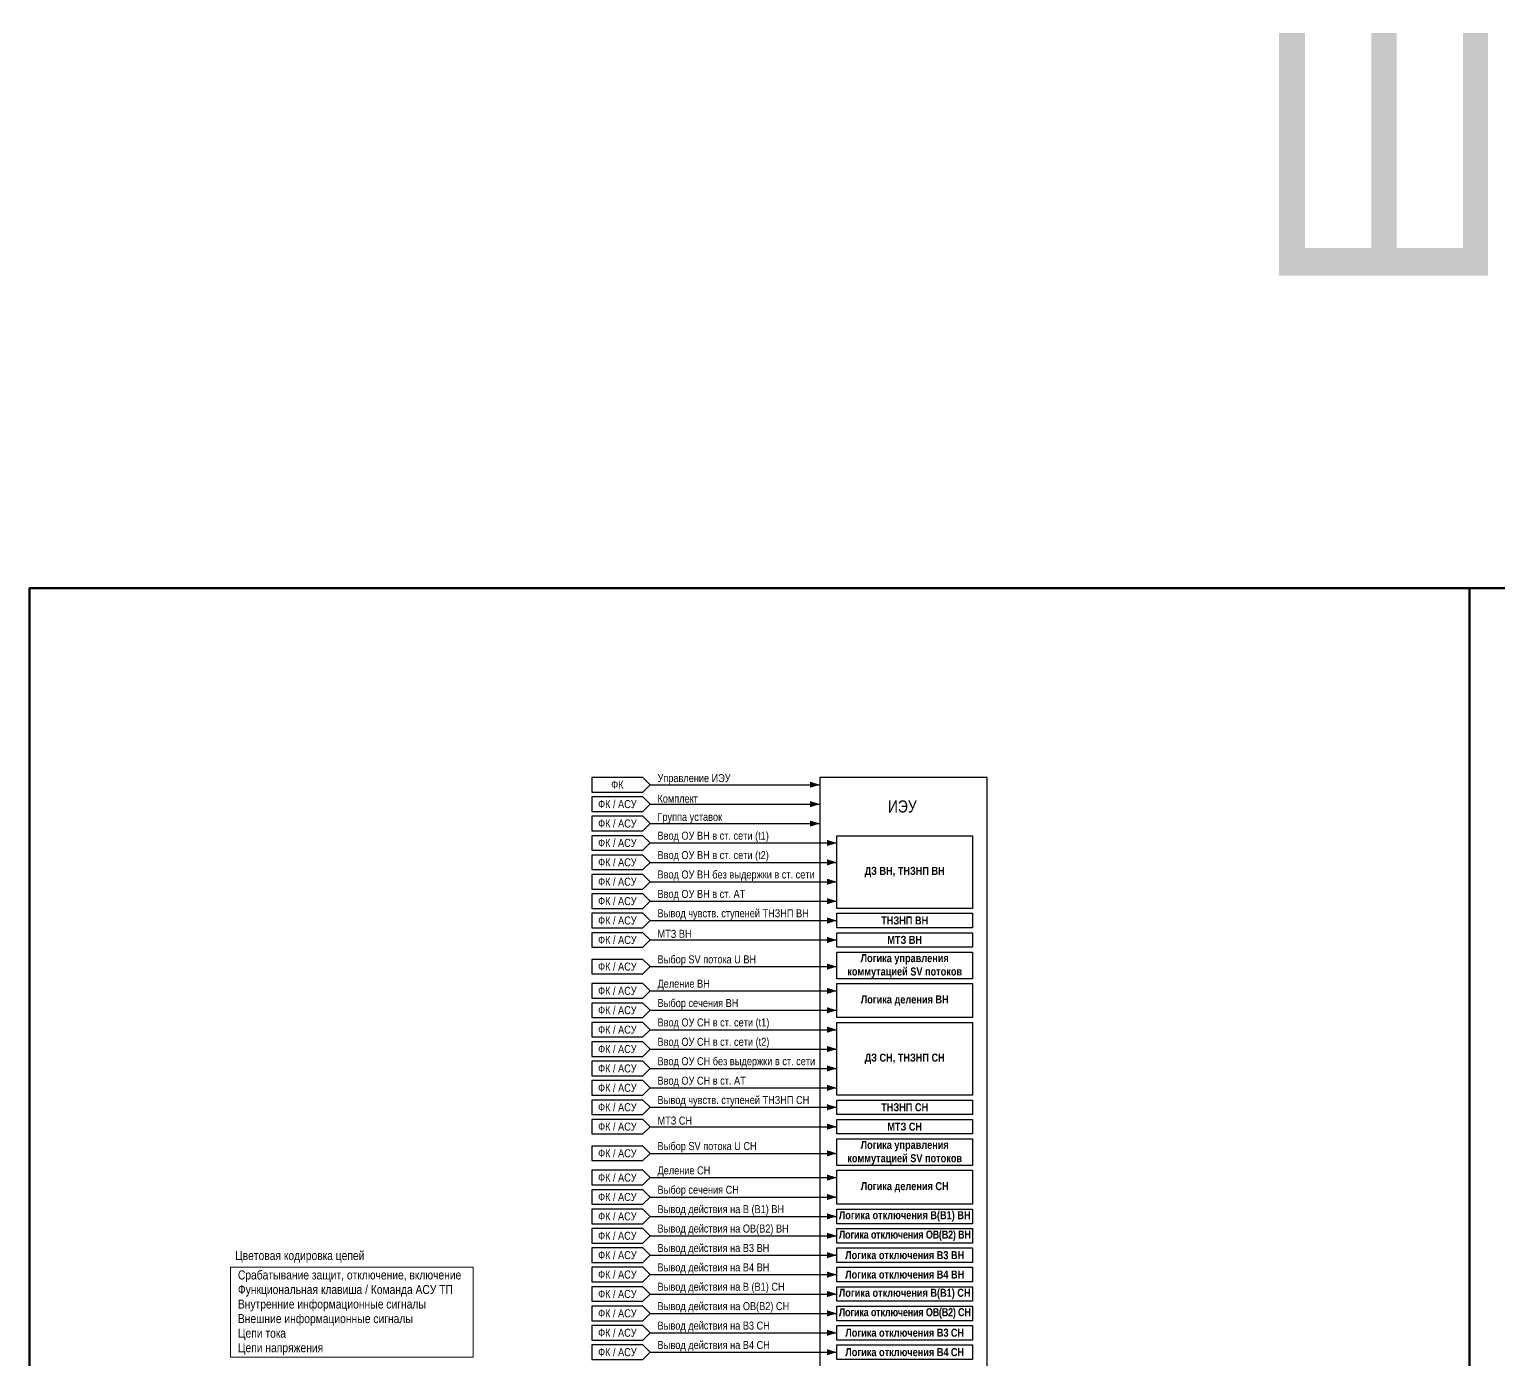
# Model space of a CAD drawing. Header units: millimetres. Extents: x 25558 to 49929, y 1902 to 19390.
# Drawn here: x 45750 to 46356, y 15043 to 15591 of the extents above; entities that cross this region are included whole.
import ezdxf
from ezdxf.enums import TextEntityAlignment as Align

# ---------------------------------------------------------------- set-up
doc = ezdxf.new("R2010")
doc.units = ezdxf.units.MM
for name, color, linetype, lineweight in [('Основная', 7, 'Continuous', 30), ('Отключение_включение', 1, 'Continuous', 30), ('Тонкая', 7, 'Continuous', 5), ('Цепи внешние', 84, 'Continuous', 30), ('Цепи внутренние', 5, 'Continuous', 30), ('Цепи ТН', 200, 'Continuous', 30), ('Цепи ТТ', 23, 'Continuous', 30), ('Цепь - ФК и АСУ', 132, 'Continuous', 30)]:
    doc.layers.add(name, color=color, linetype=linetype, lineweight=lineweight)
doc.styles.add('Narrow', font='ARIALN.TTF')

msp = doc.modelspace()

# ---------------------------------------------------------------- linework, layer by layer
at = {"layer": 'Основная', "ltscale": 0.3}
msp.add_lwpolyline([(46076, 14960), (46145, 14960), (46145, 15283), (46076, 15283)], close=True, dxfattribs=at)
at = {"layer": 'Основная'}
for points in [[(46083, 15259), (46139, 15259), (46139, 15229), (46083, 15229)], [(46083, 15227), (46139, 15227), (46139, 15221), (46083, 15221)], [(46083, 15219), (46139, 15219), (46139, 15213), (46083, 15213)], [(46083, 15211), (46139, 15211), (46139, 15200), (46083, 15200)], [(46083, 15198), (46139, 15198), (46139, 15184), (46083, 15184)], [(46083, 15182), (46139, 15182), (46139, 15152), (46083, 15152)], [(46083, 15150), (46139, 15150), (46139, 15144), (46083, 15144)], [(46083, 15142), (46139, 15142), (46139, 15136), (46083, 15136)], [(46083, 15134), (46139, 15134), (46139, 15123), (46083, 15123)], [(46083, 15121), (46139, 15121), (46139, 15107), (46083, 15107)], [(46083, 15105), (46139, 15105), (46139, 15099), (46083, 15099)], [(46083, 15097), (46139, 15097), (46139, 15091), (46083, 15091)], [(46083, 15089), (46139, 15089), (46139, 15083), (46083, 15083)], [(46083, 15081), (46139, 15081), (46139, 15075), (46083, 15075)], [(46083, 15073), (46139, 15073), (46139, 15067), (46083, 15067)], [(46083, 15065), (46139, 15065), (46139, 15059), (46083, 15059)], [(46083, 15057), (46139, 15057), (46139, 15051), (46083, 15051)], [(46083, 15049), (46139, 15049), (46139, 15043), (46083, 15043)]]:
    msp.add_lwpolyline(points, close=True, dxfattribs=at)
at = {"layer": 'Тонкая', "color": 3, "lineweight": 50}
for points in [[(46344, 14521), (45750, 14521), (45750, 15361), (46344, 15361)], [(46938, 14521), (46344, 14521), (46344, 15361), (46938, 15361)]]:
    msp.add_lwpolyline(points, close=True, dxfattribs=at)
at = {"layer": 'Тонкая', "ltscale": 0.3}
msp.add_lwpolyline([(45833, 15081), (45933, 15081), (45933, 15044), (45833, 15044)], close=True, dxfattribs=at)
at = {"layer": 'Цепь - ФК и АСУ', "ltscale": 0.3}
for points in [[(46006, 15280), (46003, 15283), (45982, 15283), (45982, 15277), (46003, 15277), (46006, 15280)], [(46006, 15272), (46003, 15275), (45982, 15275), (45982, 15269), (46003, 15269), (46006, 15272)], [(46006, 15264), (46003, 15267), (45982, 15267), (45982, 15261), (46003, 15261), (46006, 15264)], [(46006, 15256), (46003, 15259), (45982, 15259), (45982, 15253), (46003, 15253), (46006, 15256)], [(46006, 15248), (46003, 15251), (45982, 15251), (45982, 15245), (46003, 15245), (46006, 15248)], [(46006, 15240), (46003, 15243), (45982, 15243), (45982, 15237), (46003, 15237), (46006, 15240)], [(46006, 15232), (46003, 15235), (45982, 15235), (45982, 15229), (46003, 15229), (46006, 15232)], [(46006, 15224), (46003, 15227), (45982, 15227), (45982, 15221), (46003, 15221), (46006, 15224)], [(46006, 15216), (46003, 15219), (45982, 15219), (45982, 15213), (46003, 15213), (46006, 15216)], [(46006, 15205), (46003, 15208), (45982, 15208), (45982, 15202), (46003, 15202), (46006, 15205)], [(46006, 15195), (46003, 15198), (45982, 15198), (45982, 15192), (46003, 15192), (46006, 15195)], [(46006, 15187), (46003, 15190), (45982, 15190), (45982, 15184), (46003, 15184), (46006, 15187)], [(46006, 15179), (46003, 15182), (45982, 15182), (45982, 15176), (46003, 15176), (46006, 15179)], [(46006, 15171), (46003, 15174), (45982, 15174), (45982, 15168), (46003, 15168), (46006, 15171)], [(46006, 15163), (46003, 15166), (45982, 15166), (45982, 15160), (46003, 15160), (46006, 15163)], [(46006, 15155), (46003, 15158), (45982, 15158), (45982, 15152), (46003, 15152), (46006, 15155)], [(46006, 15147), (46003, 15150), (45982, 15150), (45982, 15144), (46003, 15144), (46006, 15147)], [(46006, 15139), (46003, 15142), (45982, 15142), (45982, 15136), (46003, 15136), (46006, 15139)], [(46006, 15128), (46003, 15131), (45982, 15131), (45982, 15125), (46003, 15125), (46006, 15128)], [(46006, 15118), (46003, 15121), (45982, 15121), (45982, 15115), (46003, 15115), (46006, 15118)], [(46006, 15110), (46003, 15113), (45982, 15113), (45982, 15107), (46003, 15107), (46006, 15110)], [(46006, 15102), (46003, 15105), (45982, 15105), (45982, 15099), (46003, 15099), (46006, 15102)], [(46006, 15094), (46003, 15097), (45982, 15097), (45982, 15091), (46003, 15091), (46006, 15094)], [(46006, 15086), (46003, 15089), (45982, 15089), (45982, 15083), (46003, 15083), (46006, 15086)], [(46006, 15078), (46003, 15081), (45982, 15081), (45982, 15075), (46003, 15075), (46006, 15078)], [(46006, 15070), (46003, 15073), (45982, 15073), (45982, 15067), (46003, 15067), (46006, 15070)], [(46006, 15062), (46003, 15065), (45982, 15065), (45982, 15059), (46003, 15059), (46006, 15062)], [(46006, 15054), (46003, 15057), (45982, 15057), (45982, 15051), (46003, 15051), (46006, 15054)], [(46006, 15046), (46003, 15049), (45982, 15049), (45982, 15043), (46003, 15043), (46006, 15046)]]:
    msp.add_lwpolyline(points, dxfattribs=at)
at = {"layer": 'Цепь - ФК и АСУ'}
for points in [[(46006, 15280), (46076, 15280)], [(46006, 15272), (46076, 15272)], [(46006, 15264), (46076, 15264)], [(46006, 15256), (46083, 15256)], [(46006, 15248), (46083, 15248)], [(46006, 15240), (46083, 15240)], [(46006, 15232), (46083, 15232)], [(46006, 15224), (46083, 15224)], [(46006, 15216), (46083, 15216)], [(46006, 15205), (46083, 15205)], [(46006, 15195), (46083, 15195)], [(46006, 15187), (46083, 15187)], [(46006, 15179), (46083, 15179)], [(46006, 15171), (46083, 15171)], [(46006, 15163), (46083, 15163)], [(46006, 15155), (46083, 15155)], [(46006, 15147), (46083, 15147)], [(46006, 15139), (46083, 15139)], [(46006, 15128), (46083, 15128)], [(46006, 15118), (46083, 15118)], [(46006, 15110), (46083, 15110)], [(46006, 15102), (46083, 15102), (46083, 15102), (46083, 15102)], [(46006, 15094), (46083, 15094), (46083, 15094), (46083, 15094)], [(46006, 15086), (46083, 15086), (46083, 15086), (46083, 15086)], [(46006, 15078), (46083, 15078), (46083, 15078), (46083, 15078)], [(46006, 15070), (46083, 15070), (46083, 15070), (46083, 15070)], [(46006, 15062), (46083, 15062), (46083, 15062), (46083, 15062)], [(46006, 15054), (46083, 15054), (46083, 15054), (46083, 15054)], [(46006, 15046), (46083, 15046), (46083, 15046), (46083, 15046)]]:
    msp.add_lwpolyline(points, dxfattribs=at)
at = {"layer": 'Цепь - ФК и АСУ', "ltscale": 0.3}
for points in [[(46076, 15280, 0, 2.5, 0), (46072, 15280, 0, 0, 0)], [(46076, 15272, 0, 2.5, 0), (46072, 15272, 0, 0, 0)], [(46076, 15264, 0, 2.5, 0), (46072, 15264, 0, 0, 0)], [(46083, 15256, 0, 2.5, 0), (46079, 15256, 0, 0, 0)], [(46083, 15248, 0, 2.5, 0), (46079, 15248, 0, 0, 0)], [(46083, 15240, 0, 2.5, 0), (46079, 15240, 0, 0, 0)], [(46083, 15232, 0, 2.5, 0), (46079, 15232, 0, 0, 0)], [(46083, 15224, 0, 2.5, 0), (46079, 15224, 0, 0, 0)], [(46083, 15216, 0, 2.5, 0), (46079, 15216, 0, 0, 0)], [(46083, 15205, 0, 2.5, 0), (46079, 15205, 0, 0, 0)], [(46083, 15195, 0, 2.5, 0), (46079, 15195, 0, 0, 0)], [(46083, 15187, 0, 2.5, 0), (46079, 15187, 0, 0, 0)], [(46083, 15179, 0, 2.5, 0), (46079, 15179, 0, 0, 0)], [(46083, 15171, 0, 2.5, 0), (46079, 15171, 0, 0, 0)], [(46083, 15163, 0, 2.5, 0), (46079, 15163, 0, 0, 0)], [(46083, 15155, 0, 2.5, 0), (46079, 15155, 0, 0, 0)], [(46083, 15147, 0, 2.5, 0), (46079, 15147, 0, 0, 0)], [(46083, 15139, 0, 2.5, 0), (46079, 15139, 0, 0, 0)], [(46083, 15128, 0, 2.5, 0), (46079, 15128, 0, 0, 0)], [(46083, 15118, 0, 2.5, 0), (46079, 15118, 0, 0, 0)], [(46083, 15110, 0, 2.5, 0), (46079, 15110, 0, 0, 0)], [(46083, 15102, 0, 2.5, 0), (46079, 15102, 0, 0, 0)], [(46083, 15094, 0, 2.5, 0), (46079, 15094, 0, 0, 0)], [(46083, 15086, 0, 2.5, 0), (46079, 15086, 0, 0, 0)], [(46083, 15078, 0, 2.5, 0), (46079, 15078, 0, 0, 0)], [(46083, 15070, 0, 2.5, 0), (46079, 15070, 0, 0, 0)], [(46083, 15062, 0, 2.5, 0), (46079, 15062, 0, 0, 0)], [(46083, 15054, 0, 2.5, 0), (46079, 15054, 0, 0, 0)], [(46083, 15046, 0, 2.5, 0), (46079, 15046, 0, 0, 0)]]:
    msp.add_lwpolyline(points, format="xyseb", dxfattribs=at)

# ---------------------------------------------------------------- texts
at = {"style": 'Narrow'}
msp.add_text('ШЭТ 410.01-2', height=100, dxfattribs=at).set_placement((46256, 15490))
at = {"layer": 'Основная', "style": 'Narrow'}
msp.add_text('Цветовая кодировка цепей', height=3.7, dxfattribs=at).set_placement((45861.5, 15084), align=Align.CENTER)
for s, insert, char_height, width, attachment_point in [(' Управление ИЭУ', (46008, 15282.25), 3.3, 71.4983, 4), ('ФК', (45992.5, 15280), 3.3, 21, 5), (' Комплект', (46008, 15274.25), 3.3, 71.4983, 4), ('ФК / АСУ', (45992.5, 15272), 3.3, 21, 5), ('ИЭУ', (46110, 15271), 5, 64, 5), ('ФК / АСУ', (45992.5, 15264), 3.3, 21, 5), (' Группа уставок', (46008, 15266.25), 3.3, 71, 4), ('ФК / АСУ', (45992.5, 15256), 3.3, 21, 5), (' Ввод ОУ ВН в ст. сети (t1)', (46008, 15258.5), 3.3, 73.8439, 4), (' Ввод ОУ ВН в ст. сети (t2)', (46008, 15250.5), 3.3, 73.8439, 4), ('ФК / АСУ', (45992.5, 15248), 3.3, 21, 5), ('{\\fArial Narrow|b1|i0|c204|p34;\\C0;ДЗ ВН, ТНЗНП ВН}', (46111, 15244), 3.3, 56, 5), ('ФК / АСУ', (45992.5, 15240), 3.3, 21, 5), (' Ввод ОУ ВН без выдержки в ст. сети', (46008, 15242.5), 3.3, 73.8439, 4), ('ФК / АСУ', (45992.5, 15232), 3.3, 21, 5), (' Ввод ОУ ВН в ст. АТ', (46008, 15234.5), 3.3, 73.8439, 4), (' Вывод чувств. ступеней ТНЗНП ВН', (46008, 15226.5), 3.3, 73.8439, 4), ('ФК / АСУ', (45992.5, 15224), 3.3, 21, 5), ('{\\fArial Narrow|b1|i0|c204|p34;\\C0;ТНЗНП ВН}', (46111, 15224), 3.3, 40, 5), ('ФК / АСУ', (45992.5, 15216), 3.3, 21, 5), (' МТЗ ВН', (46008, 15218.5), 3.3, 73.8439, 4), ('{\\fArial Narrow|b1|i0|c204|p34;\\C0;МТЗ ВН}', (46111, 15216), 3.3, 40, 5), (' Выбор SV потока U ВН', (46008, 15207.5), 3.3, 73.8439, 4), ('{\\fArial Narrow|b1|i0|c204|p34;\\C0;Логика управления коммутацией SV потоков}', (46111, 15205.25), 3.3, 56, 5), ('ФК / АСУ', (45992.5, 15205), 3.3, 21, 5), (' Деление ВН', (46008, 15197.5), 3.3, 73.8439, 4), ('ФК / АСУ', (45992.5, 15195), 3.3, 21, 5), (' Выбор сечения ВН', (46008, 15189.5), 3.3, 73.8439, 4), ('{\\fArial Narrow|b1|i0|c204|p34;\\C0;Логика деления ВН}', (46111, 15191), 3.3, 40, 5), ('ФК / АСУ', (45992.5, 15187), 3.3, 21, 5), ('ФК / АСУ', (45992.5, 15179), 3.3, 21, 5), (' Ввод ОУ СН в ст. сети (t1)', (46008, 15181.5), 3.3, 73.8439, 4), (' Ввод ОУ СН в ст. сети (t2)', (46008, 15173.5), 3.3, 73.8439, 4), ('ФК / АСУ', (45992.5, 15171), 3.3, 21, 5), (' Ввод ОУ СН без выдержки в ст. сети', (46008, 15165.5), 3.3, 73.8439, 4), ('{\\fArial Narrow|b1|i0|c204|p34;\\C0;ДЗ СН, ТНЗНП СН}', (46111, 15167), 3.3, 56, 5), ('ФК / АСУ', (45992.5, 15163), 3.3, 21, 5), ('ФК / АСУ', (45992.5, 15155), 3.3, 21, 5), (' Ввод ОУ СН в ст. АТ', (46008, 15157.5), 3.3, 73.8439, 4), ('ФК / АСУ', (45992.5, 15147), 3.3, 21, 5), (' Вывод чувств. ступеней ТНЗНП СН', (46008, 15149.5), 3.3, 73.8439, 4), ('{\\fArial Narrow|b1|i0|c204|p34;\\C0;ТНЗНП СН}', (46111, 15147), 3.3, 40, 5), (' МТЗ СН', (46008, 15141.5), 3.3, 73.8439, 4), ('ФК / АСУ', (45992.5, 15139), 3.3, 21, 5), ('{\\fArial Narrow|b1|i0|c204|p34;\\C0;МТЗ СН}', (46111, 15139), 3.3, 40, 5), (' Выбор SV потока U СН', (46008, 15130.5), 3.3, 73.8439, 4), ('{\\fArial Narrow|b1|i0|c204|p34;\\C0;Логика управления коммутацией SV потоков}', (46111, 15128.25), 3.3, 56, 5), ('ФК / АСУ', (45992.5, 15128), 3.3, 21, 5), ('ФК / АСУ', (45992.5, 15118), 3.3, 21, 5), (' Деление СН', (46008, 15120.5), 3.3, 73.8439, 4), (' Выбор сечения СН', (46008, 15112.5), 3.3, 73.8439, 4), ('{\\fArial Narrow|b1|i0|c204|p34;\\C0;Логика деления СН}', (46111, 15114), 3.3, 40, 5), ('ФК / АСУ', (45992.5, 15110), 3.3, 21, 5), (' Вывод действия на В (В1) ВН', (46008, 15104.5), 3.3, 73.8439, 4), ('ФК / АСУ', (45992.5, 15102), 3.3, 21, 5), ('{\\fArial Narrow|b1|i0|c204|p34;\\C0;Логика отключения В(В1) ВН}', (46111, 15102), 3.3, 56, 5), ('ФК / АСУ', (45992.5, 15094), 3.3, 21, 5), (' Вывод действия на ОВ(В2) ВН', (46008, 15096.5), 3.3, 73.8439, 4), ('{\\fArial Narrow|b1|i0|c204|p34;\\T0.95;\\C0;Логика отключения ОВ(В2){\\W0.9; }ВН}', (46111, 15094), 3.3, 56, 5), (' Вывод действия на В3 ВН', (46008, 15088.5), 3.3, 73.8439, 4), ('ФК / АСУ', (45992.5, 15086), 3.3, 21, 5), (' Вывод действия на В4 ВН', (46008, 15080.5), 3.3, 73.8439, 4), ('{\\fArial Narrow|b1|i0|c204|p34;\\C0;Логика отключения В3 ВН}', (46111, 15086), 3.3, 56, 5), ('ФК / АСУ', (45992.5, 15078), 3.3, 21, 5), ('{\\fArial Narrow|b1|i0|c204|p34;\\C0;Логика отключения В4 ВН}', (46111, 15078), 3.3, 56, 5), ('ФК / АСУ', (45992.5, 15070), 3.3, 21, 5), (' Вывод действия на В (В1) СН', (46008, 15072.5), 3.3, 73.8439, 4), ('{\\fArial Narrow|b1|i0|c204|p34;\\C0;Логика отключения В(В1) СН}', (46111, 15070), 3.3, 56, 5), ('ФК / АСУ', (45992.5, 15062), 3.3, 21, 5), (' Вывод действия на ОВ(В2) СН', (46008, 15064.5), 3.3, 73.8439, 4), ('{\\fArial Narrow|b1|i0|c204|p34;\\T0.95;\\C0;Логика отключения ОВ(В2){\\W0.9; }СН}', (46111, 15062), 3.3, 56, 5), (' Вывод действия на В3 СН', (46008, 15056.5), 3.3, 73.8439, 4), ('ФК / АСУ', (45992.5, 15054), 3.3, 21, 5), ('{\\fArial Narrow|b1|i0|c204|p34;\\C0;Логика отключения В3{\\W0.9; }СН}', (46111, 15054), 3.3, 56, 5), ('ФК / АСУ', (45992.5, 15046), 3.3, 21, 5), (' Вывод действия на В4 СН', (46008, 15048.5), 3.3, 73.8439, 4), ('{\\fArial Narrow|b1|i0|c204|p34;\\C0;Логика отключения В4{\\W0.9; }СН}', (46111, 15046), 3.3, 56, 5)]:
    msp.add_mtext(s, dxfattribs=dict(at, insert=insert, char_height=char_height, width=width, attachment_point=attachment_point))
at = {"layer": 'Отключение_включение', "style": 'Narrow'}
msp.add_text('Срабатывание защит, отключение, включение', height=3.7, dxfattribs=at).set_placement((45836, 15076))
at = {"layer": 'Цепи внешние', "style": 'Narrow'}
msp.add_text('Внешние информационные сигналы', height=3.7, dxfattribs=at).set_placement((45836, 15058))
at = {"layer": 'Цепи внутренние', "style": 'Narrow'}
msp.add_text('Внутренние информационные сигналы', height=3.7, dxfattribs=at).set_placement((45836, 15064))
at = {"layer": 'Цепи ТН', "style": 'Narrow'}
msp.add_text('Цепи напряжения', height=3.7, dxfattribs=at).set_placement((45836, 15046))
at = {"layer": 'Цепи ТТ', "style": 'Narrow'}
msp.add_text('Цепи тока', height=3.7, dxfattribs=at).set_placement((45836, 15052))
at = {"layer": 'Цепь - ФК и АСУ', "style": 'Narrow'}
msp.add_text('Функциональная клавиша / Команда АСУ ТП', height=3.7, dxfattribs=at).set_placement((45836, 15070))

doc.saveas('drawing.dxf')
